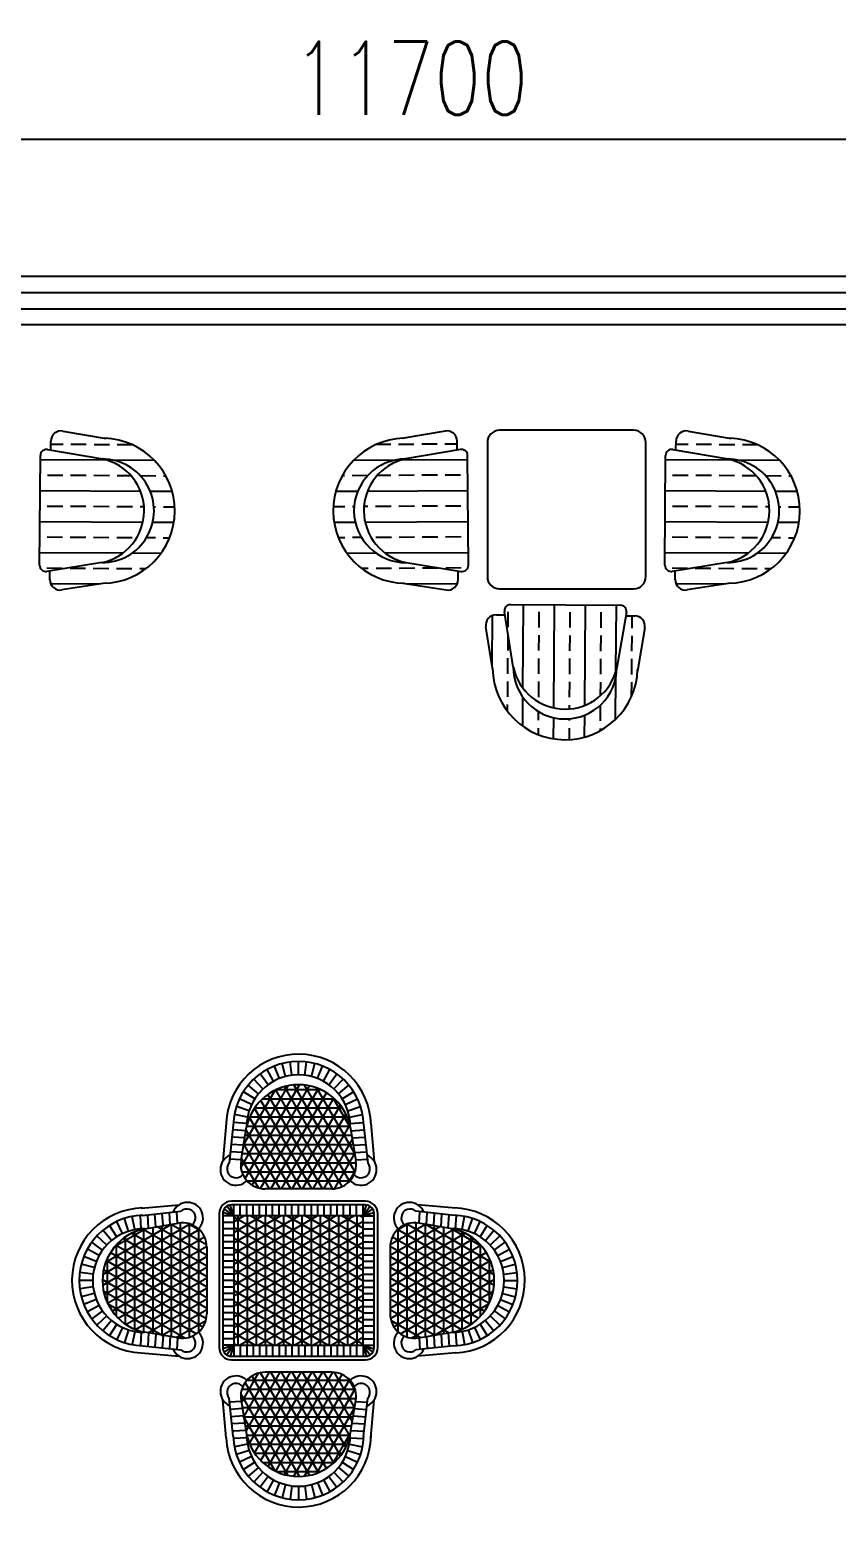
# Model space of a CAD drawing. Header units: millimetres. Extents: x -1966 to 205283, y -140015 to 7000.
# Drawn here: x 127616 to 130923, y -17013 to -10830 of the extents above; entities that cross this region are included whole.
import ezdxf

# ---------------------------------------------------------------- set-up
doc = ezdxf.new("R2010")
doc.units = ezdxf.units.MM
doc.header["$LTSCALE"] = 1000
for name, color, linetype in [('WALL', 9, 'Continuous'), ('家具', 251, 'Continuous'), ('草图平面 03', 7, 'Continuous')]:
    doc.layers.add(name, color=color, linetype=linetype)
doc.styles.add('.WA_Romans', font='romans.shx', dxfattribs={"width": 0.75})
doc.dimstyles.new('ID-100', dxfattribs={"dimscale": 100, "dimtxt": 3, "dimasz": 2, "dimexe": 1.5, "dimexo": 1, "dimgap": 1, "dimtad": 1, "dimtoh": 1, "dimdec": 0, "dimzin": 3, "dimdsep": 46, "dimtxsty": '.WA_Romans', "dimblk": 'ID_tick', "dimcen": 0, "dimdle": 1.5, "dimclrd": 8, "dimclre": 8, "dimclrt": 256, "dimadec": 0, "dimazin": 0, "dimtfac": 0.075, "dimtdec": 0, "dimtix": 1, "dimtmove": 2, "dimatfit": 1, "dimfxl": 1, "dimtolj": 1, "dimtzin": 0, "dimlwd": -1, "dimlwe": -1, "dimarcsym": 0})
pattern_1 = [(359.63847, (-125266.26, -25711.16), (-0.801354, -126.99747), []), (359.63847, (-125202.36, -25648.06), (-0.801354, -126.99747), [63.5, -31.75])]
pattern_2 = [(180.36153, (384897.09, -25711.16), (0.801354, -126.99747), []), (180.36153, (384833.19, -25648.06), (0.801354, -126.99747), [63.5, -31.75])]
pattern_3 = [(269.63847, (116899.17, 242298.57), (-126.99747, 0.801354), []), (269.63847, (116962.27, 242234.68), (-126.99747, 0.801354), [63.5, -31.75])]
pattern_4 = [(359.63847, (-127829.65, -25711.16), (-0.801354, -126.99747), []), (359.63847, (-127765.75, -25648.06), (-0.801354, -126.99747), [63.5, -31.75])]

# ---------------------------------------------------------------- blocks, each defined once
blk = doc.blocks.new('ID_tick')
at = {"color": 0, "linetype": 'ByBlock'}
blk.add_line((-1, 0), (0.75, 0), dxfattribs=at)
blk.add_lwpolyline([(-0.354, -0.354, 0.16, 0.16, 0), (0.354, 0.354, 0.127, 0.127, 0)], format="xyseb", dxfattribs=at)
blk = doc.blocks.new('*D35')
at = {"color": 8, "transparency": 16777216}
for p, q in [((123325.8, -11739.3), (123325.8, -11127.1)), ((135025.8, -11739.3), (135025.8, -11127.1)), ((123525.8, -11277.1), (134825.8, -11277.1))]:
    blk.add_line(p, q, dxfattribs=at)
at = {"layer": 'Defpoints', "color": 0, "transparency": 16777216}
for p in [(135025.8, -11277.1), (123325.8, -11839.3), (135025.8, -11839.3)]:
    blk.add_point(p, dxfattribs=at)
at = {"color": 8, "transparency": 16777216, "xscale": 200, "yscale": 200, "zscale": 200, "rotation": 180}
blk.add_blockref('ID_tick', (123325.8, -11277.1), dxfattribs=at)
at = {"color": 8, "transparency": 16777216, "xscale": 200, "yscale": 200, "zscale": 200}
blk.add_blockref('ID_tick', (135025.8, -11277.1), dxfattribs=at)
at = {"transparency": 16777216, "insert": (129175.8, -11027.1), "char_height": 300, "attachment_point": 5, "style": '.WA_Romans'}
blk.add_mtext('\\A1;11700', dxfattribs=at)

msp = doc.modelspace()

# ---------------------------------------------------------------- hatches: boundary and pattern name
h = msp.add_hatch()
h.set_pattern_fill('ANGLE', color=256)
h.set_pattern_definition([(0, (9325.0154, 0), (0, 3.4925), [2.54, -0.9525]), (90, (9325.0154, 0), (-3.4925, 2e-16), [2.54, -0.9525])])
h.paths.add_polyline_path([(123206.5, -24253.5), (122249, -22238.5), (122120.2, -22433.5), (123025.8, -24339.3), (123833.6, -26039.3), (124060, -26039.3), (124060, -25839.3), (123960, -25839.3)])
h.paths.add_polyline_path([(125598.4, -17339.3), (130625.8, -17339.3), (130625.8, -17139.5), (125270.3, -17139.3, -0.296365), (125075.4, -20839.3), (125319.2, -20839.3), (127525.8, -20839.3), (127525.8, -20639.3), (125443.5, -20639.3, 0.242962)])
h.paths.add_polyline_path([(129125.8, -20639.3), (128425.8, -20639.3), (128425.8, -20839.3), (128925.8, -20839.3), (128925.8, -20939.3), (129125.8, -20939.3)])
h.paths.add_polyline_path([(135025.8, -17039.3), (134825.8, -17039.3), (134825.8, -17139.3), (133685.8, -17139.3), (133685.8, -17199.3), (133625.8, -17199.3), (133625.8, -17139.3), (131525.8, -17139.3), (131525.8, -17339.3), (135025.8, -17339.3)])
h.paths.add_polyline_path([(120990.7, -15281.6), (123425.7, -12039.3), (123325.8, -11839.3), (120307.4, -15858.4), (120363.5, -15941.2), (120419.5, -16024, -0.002425), (120446.9, -16005.7)])
h.paths.add_polyline_path([(123525.7, -11839.3), (123425.7, -11839.3), (123325.8, -11839.3), (123425.7, -12039.3), (123525.7, -12039.3)])
h.paths.add_polyline_path([(135025.8, -11839.3), (134725.8, -11839.3), (134725.8, -12039.3), (134825.8, -12039.3), (134825.8, -12139.3), (135025.8, -12139.3)])
at = {"layer": 'WALL'}
h = msp.add_hatch(dxfattribs=at)
h.set_pattern_fill('ANSI33', color=30, scale=20, angle=494.87448, style=0)
h.set_pattern_definition(pattern_4)
h.paths.add_polyline_path([(127912.7, -12588.6), (127687.6, -12549.6, 0.463455), (127657.8, -12574.6), (127654.9, -13024.4, 0.463455), (127684.4, -13049.7), (127910, -13013.6, 0.810442)])
h.paths.add_polyline_path([(127910, -13013.6), (127697.3, -13047.7), (127697, -13083.7, 0.463455), (127746.3, -13125.9), (127917.1, -13098.5, 0.974705), (127920.8, -12503.7), (127750.4, -12474.2, 0.463455), (127700.6, -12515.8), (127700.4, -12551.8), (127912.7, -12588.6, -1)])
h = msp.add_hatch(dxfattribs=at)
h.set_pattern_fill('ANSI33', color=30, scale=20, angle=494.87448, style=0)
h.set_pattern_definition(pattern_4)
h.paths.add_polyline_path([(127912.7, -12588.6), (127687.6, -12549.6, 0.463455), (127657.8, -12574.6), (127654.9, -13024.4, 0.463455), (127684.4, -13049.7), (127910, -13013.6, 0.810442)])
h.paths.add_polyline_path([(127910, -13013.6), (127697.3, -13047.7), (127697, -13083.7, 0.463455), (127746.3, -13125.9), (127917.1, -13098.5, 0.974705), (127920.8, -12503.7), (127750.4, -12474.2, 0.463455), (127700.6, -12515.8), (127700.4, -12551.8), (127912.7, -12588.6, -1)])
h = msp.add_hatch(dxfattribs=at)
h.set_pattern_fill('ANSI33', color=30, scale=20, angle=494.87448, style=0)
h.set_pattern_definition(pattern_2)
h.paths.add_polyline_path([(129154.8, -12588.6), (129379.8, -12549.6, -0.463455), (129409.7, -12574.6), (129412.5, -13024.4, -0.463455), (129383, -13049.7), (129157.5, -13013.6, -0.810442)])
h.paths.add_polyline_path([(129157.5, -13013.6), (129370.2, -13047.7), (129370.4, -13083.7, -0.463455), (129321.2, -13125.9), (129150.4, -13098.5, -0.974705), (129146.6, -12503.7), (129317.1, -12474.2, -0.463455), (129366.8, -12515.8), (129367, -12551.8), (129154.8, -12588.6, 1)])
h = msp.add_hatch(dxfattribs=at)
h.set_pattern_fill('ANSI33', color=30, scale=20, angle=494.87448, style=0)
h.set_pattern_definition(pattern_2)
h.paths.add_polyline_path([(129154.8, -12588.6), (129379.8, -12549.6, -0.463455), (129409.7, -12574.6), (129412.5, -13024.4, -0.463455), (129383, -13049.7), (129157.5, -13013.6, -0.810442)])
h.paths.add_polyline_path([(129157.5, -13013.6), (129370.2, -13047.7), (129370.4, -13083.7, -0.463455), (129321.2, -13125.9), (129150.4, -13098.5, -0.974705), (129146.6, -12503.7), (129317.1, -12474.2, -0.463455), (129366.8, -12515.8), (129367, -12551.8), (129154.8, -12588.6, 1)])
h = msp.add_hatch(dxfattribs=at)
h.set_pattern_fill('ANSI33', color=30, scale=20, angle=494.87448, style=0)
h.set_pattern_definition(pattern_1)
h.paths.add_polyline_path([(130476.1, -12588.6), (130251, -12549.6, 0.463455), (130221.1, -12574.6), (130218.3, -13024.4, 0.463455), (130247.8, -13049.7), (130473.4, -13013.6, 0.810442)])
h.paths.add_polyline_path([(130473.4, -13013.6), (130260.7, -13047.7), (130260.4, -13083.7, 0.463455), (130309.6, -13125.9), (130480.5, -13098.5, 0.974705), (130484.2, -12503.7), (130313.8, -12474.2, 0.463455), (130264, -12515.8), (130263.8, -12551.8), (130476.1, -12588.6, -1)])
h = msp.add_hatch(dxfattribs=at)
h.set_pattern_fill('ANSI33', color=30, scale=20, angle=494.87448, style=0)
h.set_pattern_definition(pattern_1)
h.paths.add_polyline_path([(130476.1, -12588.6), (130251, -12549.6, 0.463455), (130221.1, -12574.6), (130218.3, -13024.4, 0.463455), (130247.8, -13049.7), (130473.4, -13013.6, 0.810442)])
h.paths.add_polyline_path([(130473.4, -13013.6), (130260.7, -13047.7), (130260.4, -13083.7, 0.463455), (130309.6, -13125.9), (130480.5, -13098.5, 0.974705), (130484.2, -12503.7), (130313.8, -12474.2, 0.463455), (130264, -12515.8), (130263.8, -12551.8), (130476.1, -12588.6, -1)])
h = msp.add_hatch(dxfattribs=at)
h.set_pattern_fill('ANSI33', color=30, scale=20, angle=404.87448, style=0)
h.set_pattern_definition(pattern_3)
h.paths.add_polyline_path([(130021.7, -13443.7), (130060.7, -13218.7, 0.463455), (130035.7, -13188.8), (129586, -13186, 0.463455), (129560.6, -13215.5), (129596.7, -13441.1, 0.810442)])
h.paths.add_polyline_path([(129596.7, -13441.1), (129562.7, -13228.3), (129526.7, -13228.1, 0.463455), (129484.4, -13277.3), (129511.8, -13448.1, 0.974705), (130106.6, -13451.9), (130136.1, -13281.4, 0.463455), (130094.5, -13231.7), (130058.5, -13231.5), (130021.7, -13443.7, -1)])
h = msp.add_hatch(dxfattribs=at)
h.set_pattern_fill('ANSI33', color=30, scale=20, angle=404.87448, style=0)
h.set_pattern_definition(pattern_3)
h.paths.add_polyline_path([(130021.7, -13443.7), (130060.7, -13218.7, 0.463455), (130035.7, -13188.8), (129586, -13186, 0.463455), (129560.6, -13215.5), (129596.7, -13441.1, 0.810442)])
h.paths.add_polyline_path([(129596.7, -13441.1), (129562.7, -13228.3), (129526.7, -13228.1, 0.463455), (129484.4, -13277.3), (129511.8, -13448.1, 0.974705), (130106.6, -13451.9), (130136.1, -13281.4, 0.463455), (130094.5, -13231.7), (130058.5, -13231.5), (130021.7, -13443.7, -1)])
at = {"layer": '家具'}
h = msp.add_hatch(dxfattribs=at)
h.set_pattern_fill('NET3', color=33, scale=300, style=0)
h.set_pattern_definition([(0, (124616.62, -19861.976), (0, 37.5), []), (60, (124616.62, -19861.976), (-32.47595, 18.75), []), (120, (124616.62, -19861.976), (-32.47595, -18.75), [])])
edge = h.paths.add_edge_path()
edge.add_arc((128716.1, -15371.9), 217.2, 11.95449, 168.04551)
edge.add_line((128503.6, -15326.9), (128480.5, -15465.5))
edge.add_arc((128579.1, -15481.9), 100, 170.53768, 270)
edge.add_line((128579.1, -15581.9), (128853.1, -15581.9))
edge.add_arc((128853.1, -15481.9), 100, 270, 369.46232)
edge.add_line((128951.7, -15465.5), (128928.6, -15326.9))
h = msp.add_hatch(dxfattribs=at)
h.set_pattern_fill('NET3', color=33, scale=300, angle=90, style=0)
h.set_pattern_definition([(90, (3368.9, -47013.434), (-37.5, 2e-15), []), (150, (3368.9, -47013.434), (-18.75, -32.475953), []), (210, (3368.9, -47013.434), (18.75, -32.475953), [])])
h.paths.add_polyline_path([(128980.8, -15692.9), (128450.8, -15692.9), (128450.8, -16222.9), (128980.8, -16222.9)])
h = msp.add_hatch(dxfattribs=at)
h.set_pattern_fill('NET3', color=33, scale=300, angle=90, style=0)
h.set_pattern_definition([(90, (132619.876, -20057.07), (-37.5, 2e-15), []), (150, (132619.876, -20057.07), (-18.75, -32.47595), []), (210, (132619.876, -20057.07), (18.75, -32.47595), [])])
edge = h.paths.add_edge_path()
edge.add_arc((128129.8, -15957.6), 217.2, 101.95449, 258.04551)
edge.add_line((128084.8, -16170.1), (128223.4, -16193.2))
edge.add_arc((128239.8, -16094.5), 100, 260.53768, 360)
edge.add_line((128339.8, -16094.5), (128339.8, -15820.6))
edge.add_arc((128239.8, -15820.6), 100, 0, 99.46232)
edge.add_line((128223.4, -15722), (128084.8, -15745.1))
h = msp.add_hatch(dxfattribs=at)
h.set_pattern_fill('NET3', color=33, scale=300, angle=90, style=0)
h.set_pattern_definition([(90, (124811.714, -20057.07), (37.5, -2e-15), []), (30, (124811.714, -20057.07), (18.75, -32.47595), []), (330, (124811.714, -20057.07), (-18.75, -32.47595), [])])
edge = h.paths.add_edge_path()
edge.add_arc((129301.8, -15957.6), 217.2, 281.95449, 438.04551)
edge.add_line((129346.8, -15745.1), (129208.2, -15722))
edge.add_arc((129191.8, -15820.6), 100, 80.53768, 180)
edge.add_line((129091.8, -15820.6), (129091.8, -16094.5))
edge.add_arc((129191.8, -16094.5), 100, 180, 279.46232)
edge.add_line((129208.2, -16193.2), (129346.8, -16170.1))
h = msp.add_hatch(dxfattribs=at)
h.set_pattern_fill('NET3', color=33, scale=300, style=0)
h.set_pattern_definition([(0, (124616.62, -12053.815), (0, -37.5), []), (300, (124616.62, -12053.815), (-32.47595, -18.75), []), (240, (124616.62, -12053.815), (-32.47595, 18.75), [])])
edge = h.paths.add_edge_path()
edge.add_arc((128716.1, -16543.9), 217.2, 191.95449, 348.04551)
edge.add_line((128928.6, -16588.9), (128951.7, -16450.3))
edge.add_arc((128853.1, -16433.9), 100, 350.53768, 450)
edge.add_line((128853.1, -16333.9), (128579.1, -16333.9))
edge.add_arc((128579.1, -16433.9), 100, 90, 189.46232)
edge.add_line((128480.5, -16450.3), (128503.6, -16588.9))

# ---------------------------------------------------------------- linework, layer by layer
at = {"layer": 'WALL', "color": 0}
for p, q in [((127750.4, -12474.2), (127927.2, -12504.8)), ((127750.4, -12474.2), (127927.2, -12504.8)), ((129317.1, -12474.2), (129140.3, -12504.8)), ((129317.1, -12474.2), (129140.3, -12504.8)), ((130313.8, -12474.2), (130490.6, -12504.8)), ((130313.8, -12474.2), (130490.6, -12504.8)), ((127687.6, -12549.6), (127912.7, -12588.6)), ((127687.6, -12549.6), (127912.7, -12588.6)), ((127700.4, -12551.8), (127700.6, -12515.8)), ((127700.4, -12551.8), (127700.6, -12515.8)), ((129379.8, -12549.6), (129154.8, -12588.6)), ((129379.8, -12549.6), (129154.8, -12588.6)), ((129367, -12551.8), (129366.8, -12515.8)), ((129367, -12551.8), (129366.8, -12515.8)), ((130251, -12549.6), (130476.1, -12588.6)), ((130251, -12549.6), (130476.1, -12588.6)), ((130263.8, -12551.8), (130264, -12515.8)), ((130263.8, -12551.8), (130264, -12515.8)), ((127654.9, -13024.4), (127657.8, -12574.6)), ((127654.9, -13024.4), (127657.8, -12574.6)), ((129412.5, -13024.4), (129409.7, -12574.6)), ((129412.5, -13024.4), (129409.7, -12574.6)), ((130218.3, -13024.4), (130221.1, -12574.6)), ((130218.3, -13024.4), (130221.1, -12574.6)), ((127910, -13013.6), (127684.4, -13049.7)), ((127910, -13013.6), (127684.4, -13049.7)), ((129157.5, -13013.6), (129383, -13049.7)), ((129157.5, -13013.6), (129383, -13049.7)), ((130473.4, -13013.6), (130247.8, -13049.7)), ((130473.4, -13013.6), (130247.8, -13049.7)), ((127697, -13083.7), (127697.3, -13047.7)), ((127697, -13083.7), (127697.3, -13047.7)), ((127923.4, -13097.5), (127746.3, -13125.9)), ((127923.4, -13097.5), (127746.3, -13125.9)), ((129144, -13097.5), (129321.2, -13125.9)), ((129144, -13097.5), (129321.2, -13125.9)), ((129370.4, -13083.7), (129370.2, -13047.7)), ((129370.4, -13083.7), (129370.2, -13047.7)), ((130260.4, -13083.7), (130260.7, -13047.7)), ((130260.4, -13083.7), (130260.7, -13047.7)), ((130486.8, -13097.5), (130309.6, -13125.9)), ((130486.8, -13097.5), (130309.6, -13125.9)), ((129526.7, -13228.1), (129562.7, -13228.3)), ((129526.7, -13228.1), (129562.7, -13228.3)), ((129596.7, -13441.1), (129560.6, -13215.5)), ((129596.7, -13441.1), (129560.6, -13215.5)), ((129586, -13186), (130035.7, -13188.8)), ((129586, -13186), (130035.7, -13188.8)), ((130060.7, -13218.7), (130021.7, -13443.7)), ((130060.7, -13218.7), (130021.7, -13443.7)), ((129512.8, -13454.5), (129484.4, -13277.3)), ((129512.8, -13454.5), (129484.4, -13277.3)), ((130058.5, -13231.5), (130094.5, -13231.7)), ((130058.5, -13231.5), (130094.5, -13231.7)), ((130136.1, -13281.4), (130105.5, -13458.2)), ((130136.1, -13281.4), (130105.5, -13458.2))]:
    msp.add_line(p, q, dxfattribs=at)
for centre, radius, start, end in [((127743.1, -12516.1), 42.5, 80.17615, 179.63847), ((127743.1, -12516.1), 42.5, 80.17615, 179.63847), ((129324.3, -12516.1), 42.5, 0.36153, 99.82385), ((129324.3, -12516.1), 42.5, 0.36153, 99.82385), ((130306.5, -12516.1), 42.5, 80.17615, 179.63847), ((130306.5, -12516.1), 42.5, 80.17615, 179.63847), ((127683.2, -12574.7), 25.5, 80.17615, 179.63847), ((127683.2, -12574.7), 25.5, 80.17615, 179.63847), ((127911.3, -12801.1), 297.5, 271.10627, 88.17067), ((127911.3, -12801.1), 297.5, 271.10627, 88.17067), ((129156.1, -12801.1), 297.5, 91.82933, 268.89373), ((129156.1, -12801.1), 297.5, 91.82933, 268.89373), ((129384.2, -12574.7), 25.5, 0.36153, 99.82385), ((129384.2, -12574.7), 25.5, 0.36153, 99.82385), ((130246.6, -12574.7), 25.5, 80.17615, 179.63847), ((130246.6, -12574.7), 25.5, 80.17615, 179.63847), ((130474.7, -12801.1), 297.5, 271.10627, 88.17067), ((130474.7, -12801.1), 297.5, 271.10627, 88.17067), ((127911.3, -12801.1), 212.5, 269.63847, 89.63847), ((127911.3, -12801.1), 212.5, 269.63847, 89.63847), ((127866.3, -12800.8), 217.2, 281.59296, 77.68398), ((127866.3, -12800.8), 217.2, 281.59296, 77.68398), ((129156.1, -12801.1), 212.5, 90.36153, 270.36153), ((129156.1, -12801.1), 212.5, 90.36153, 270.36153), ((129201.1, -12800.8), 217.2, 102.31602, 258.40704), ((129201.1, -12800.8), 217.2, 102.31602, 258.40704), ((130474.7, -12801.1), 212.5, 269.63847, 89.63847), ((130474.7, -12801.1), 212.5, 269.63847, 89.63847), ((130429.7, -12800.8), 217.2, 281.59296, 77.68398), ((130429.7, -12800.8), 217.2, 281.59296, 77.68398), ((127680.4, -13024.5), 25.5, 179.63847, 279.10079), ((127680.4, -13024.5), 25.5, 179.63847, 279.10079), ((129387, -13024.5), 25.5, 260.89921, 0.36153), ((129387, -13024.5), 25.5, 260.89921, 0.36153), ((130243.8, -13024.5), 25.5, 179.63847, 279.10079), ((130243.8, -13024.5), 25.5, 179.63847, 279.10079), ((127739.5, -13083.9), 42.5, 179.63847, 279.10079), ((127739.5, -13083.9), 42.5, 179.63847, 279.10079), ((129327.9, -13083.9), 42.5, 260.89921, 0.36153), ((129327.9, -13083.9), 42.5, 260.89921, 0.36153), ((130302.9, -13083.9), 42.5, 179.63847, 279.10079), ((130302.9, -13083.9), 42.5, 179.63847, 279.10079), ((129526.4, -13270.6), 42.5, 89.63847, 189.10079), ((129526.4, -13270.6), 42.5, 89.63847, 189.10079), ((129585.8, -13211.5), 25.5, 89.63847, 189.10079), ((129585.8, -13211.5), 25.5, 89.63847, 189.10079), ((130035.6, -13214.3), 25.5, 350.17615, 89.63847), ((130035.6, -13214.3), 25.5, 350.17615, 89.63847), ((130094.2, -13274.2), 42.5, 350.17615, 89.63847), ((130094.2, -13274.2), 42.5, 350.17615, 89.63847), ((129809.2, -13442.4), 297.5, 181.10627, 358.17067), ((129809.2, -13442.4), 297.5, 181.10627, 358.17067), ((129809.5, -13397.4), 217.2, 191.59296, 347.68398), ((129809.2, -13442.4), 212.5, 179.63847, 359.63847), ((129809.2, -13442.4), 212.5, 179.63847, 359.63847), ((129809.5, -13397.4), 217.2, 191.59296, 347.68398)]:
    msp.add_arc(centre, radius, start, end, dxfattribs=at)
at = {"layer": '家具', "color": 0}
for p, q in [((130090.4, -12471.2), (129540.4, -12471.2)), ((129490.4, -12521.2), (129490.4, -13071.2)), ((130140.4, -13071.2), (130140.4, -12521.2)), ((129540.4, -13121.2), (130090.4, -13121.2)), ((128990.8, -15632.9), (128440.8, -15632.9)), ((128390.8, -15682.9), (128390.8, -16232.9)), ((129040.8, -16232.9), (129040.8, -15682.9)), ((128440.8, -16282.9), (128990.8, -16282.9))]:
    msp.add_line(p, q, dxfattribs=at)
at = {"layer": '家具', "color": 33}
for p, q in [((128637.9, -15129.3), (128617.6, -15078.2)), ((128663.3, -15121.1), (128649.6, -15067.8)), ((128689.5, -15116.1), (128682.6, -15061.5)), ((128716.1, -15114.4), (128716.1, -15059.4)), ((128742.7, -15116.1), (128749.6, -15061.5)), ((128768.9, -15121.1), (128782.6, -15067.8)), ((128794.3, -15129.3), (128814.6, -15078.2)), ((128570.6, -15172), (128533, -15131.9)), ((128591.2, -15155), (128558.9, -15110.5)), ((128613.7, -15140.7), (128587.2, -15092.5)), ((128818.5, -15140.7), (128845, -15092.5)), ((128841, -15155), (128873.3, -15110.5)), ((128861.6, -15172), (128899.2, -15131.9)), ((128536.7, -15213.1), (128490.2, -15183.6)), ((128552.4, -15191.5), (128510, -15156.4)), ((128879.8, -15191.5), (128922.2, -15156.4)), ((128895.5, -15213.1), (128942, -15183.6)), ((128514, -15261.3), (128461.7, -15244.3)), ((128523.8, -15236.4), (128474.1, -15213)), ((128908.4, -15236.4), (128958.1, -15213)), ((128918.2, -15261.3), (128970.5, -15244.3)), ((128448.7, -15320.1), (128431.9, -15476.1)), ((128504, -15313.6), (128449.1, -15310.1)), ((128507.4, -15287.1), (128453.3, -15276.8)), ((128924.8, -15287.1), (128978.9, -15276.8)), ((128928.2, -15313.6), (128983.1, -15310.1)), ((128982.8, -15317.9), (129000.3, -15476.1)), ((128495.9, -15373.2), (128443.6, -15369.9)), ((128502.1, -15343.5), (128447.2, -15340.1)), ((128931.3, -15343.4), (128985.3, -15340.1)), ((128936.3, -15373.2), (128988.6, -15369.9)), ((128486, -15432.7), (128437.1, -15429.6)), ((128490.9, -15402.9), (128440.3, -15399.8)), ((128941.3, -15402.9), (128991.9, -15399.8)), ((128946.2, -15432.7), (128995.1, -15429.6)), ((128481, -15462.4), (128433.8, -15459.5)), ((128951.2, -15462.4), (128998.4, -15459.5)), ((128019.2, -15755.5), (128002.2, -15703.2)), ((128045, -15748.9), (128034.7, -15694.8)), ((128071.5, -15745.5), (128068, -15690.6)), ((128075.8, -15690.8), (128234, -15673.4)), ((128101.3, -15742.3), (128097.9, -15688.4)), ((128131.1, -15737.4), (128127.8, -15685.1)), ((128160.8, -15732.4), (128157.7, -15681.8)), ((128190.6, -15727.5), (128187.5, -15678.5)), ((128220.3, -15722.5), (128217.4, -15675.3)), ((128405.8, -15682.9), (128405.8, -16232.9)), ((128450.8, -15692.9), (128405.8, -15692.9)), ((128450.9, -15692.9), (128406.1, -15678.4)), ((128450.9, -15692.9), (128411.3, -15664.1)), ((128451, -15693), (128422.1, -15653.3)), ((128451, -15693), (128436.4, -15648.2)), ((128990.8, -15647.9), (128440.8, -15647.9)), ((128450.8, -15692.9), (128450.8, -15647.9)), ((128450.8, -15692.9), (128450.8, -16222.9)), ((128980.8, -15692.9), (128450.8, -15692.9)), ((128451, -15693.1), (128451, -15648.1)), ((128477.3, -15692.9), (128477.3, -15647.9)), ((128503.8, -15692.9), (128503.8, -15647.9)), ((128530.3, -15692.9), (128530.3, -15647.9)), ((128556.8, -15692.9), (128556.8, -15647.9)), ((128583.3, -15692.9), (128583.3, -15647.9)), ((128609.8, -15692.9), (128609.8, -15647.9)), ((128636.3, -15692.9), (128636.3, -15647.9)), ((128662.8, -15692.9), (128662.8, -15647.9)), ((128689.3, -15692.9), (128689.3, -15647.9)), ((128715.8, -15692.9), (128715.8, -15647.9)), ((128742.3, -15692.9), (128742.3, -15647.9)), ((128768.8, -15692.9), (128768.8, -15647.9)), ((128795.3, -15692.9), (128795.3, -15647.9)), ((128821.8, -15692.9), (128821.8, -15647.9)), ((128848.3, -15692.9), (128848.3, -15647.9)), ((128874.8, -15692.9), (128874.8, -15647.9)), ((128901.3, -15692.9), (128901.3, -15647.9)), ((128927.8, -15692.9), (128927.8, -15647.9)), ((128954.3, -15692.9), (128954.3, -15647.9)), ((128980.6, -15693), (128995.2, -15648.2)), ((128980.6, -15693), (129009.5, -15653.3)), ((128980.7, -15692.9), (129020.3, -15664.1)), ((128980.7, -15692.9), (129025.5, -15678.4)), ((128980.8, -15692.9), (128980.8, -15647.9)), ((128980.8, -15692.9), (129025.8, -15692.9)), ((128980.8, -16222.9), (128980.8, -15692.9)), ((129025.8, -16232.9), (129025.8, -15682.9)), ((129355.8, -15690.8), (129197.6, -15673.4)), ((129211.3, -15722.5), (129214.2, -15675.3)), ((129241, -15727.5), (129244.1, -15678.5)), ((129270.8, -15732.4), (129273.9, -15681.8)), ((129300.5, -15737.4), (129303.8, -15685.1)), ((129330.2, -15742.3), (129333.6, -15688.4)), ((129360.1, -15745.5), (129363.6, -15690.6)), ((129386.6, -15748.9), (129396.9, -15694.8)), ((129412.4, -15755.5), (129429.4, -15703.2)), ((127949.4, -15793.9), (127914.3, -15751.5)), ((127971, -15778.2), (127941.5, -15731.7)), ((127994.3, -15765.3), (127970.9, -15715.6)), ((128450.8, -15719.4), (128405.8, -15719.4)), ((128450.8, -15745.9), (128405.8, -15745.9)), ((128980.8, -15719.4), (129025.8, -15719.4)), ((128980.8, -15745.9), (129025.8, -15745.9)), ((129437.2, -15765.3), (129460.7, -15715.6)), ((129460.6, -15778.2), (129490.1, -15731.7)), ((129482.2, -15793.9), (129517.3, -15751.5)), ((127912.9, -15832.7), (127868.4, -15800.4)), ((127929.9, -15812.1), (127889.8, -15774.5)), ((128450.8, -15772.4), (128405.8, -15772.4)), ((128450.8, -15798.9), (128405.8, -15798.9)), ((128450.8, -15825.4), (128405.8, -15825.4)), ((128980.8, -15772.4), (129025.8, -15772.4)), ((128980.8, -15798.9), (129025.8, -15798.9)), ((128980.8, -15825.4), (129025.8, -15825.4)), ((129501.7, -15812.1), (129541.8, -15774.5)), ((129518.7, -15832.7), (129563.2, -15800.4)), ((127887.2, -15879.4), (127836.1, -15859.1)), ((127898.6, -15855.2), (127850.4, -15828.7)), ((128450.8, -15851.9), (128405.8, -15851.9)), ((128450.8, -15878.4), (128405.8, -15878.4)), ((128980.8, -15851.9), (129025.8, -15851.9)), ((128980.8, -15878.4), (129025.8, -15878.4)), ((129533, -15855.2), (129581.2, -15828.7)), ((129544.3, -15879.4), (129595.5, -15859.1)), ((127874, -15931), (127819.4, -15924.1)), ((127879, -15904.7), (127825.7, -15891.1)), ((128450.8, -15904.9), (128405.8, -15904.9)), ((128450.8, -15931.4), (128405.8, -15931.4)), ((128980.8, -15904.9), (129025.8, -15904.9)), ((128980.8, -15931.4), (129025.8, -15931.4)), ((129552.6, -15904.7), (129605.9, -15891.1)), ((129557.6, -15931), (129612.2, -15924.1)), ((127872.3, -15957.6), (127817.3, -15957.6)), ((127874, -15984.2), (127819.4, -15991.1)), ((127879, -16010.4), (127825.7, -16024.1)), ((128450.8, -15957.9), (128405.8, -15957.9)), ((128450.8, -15984.4), (128405.8, -15984.4)), ((128450.8, -16010.9), (128405.8, -16010.9)), ((128980.8, -15957.9), (129025.8, -15957.9)), ((128980.8, -15984.4), (129025.8, -15984.4)), ((128980.8, -16010.9), (129025.8, -16010.9)), ((129552.6, -16010.4), (129605.9, -16024.1)), ((129557.6, -15984.2), (129612.2, -15991.1)), ((129559.3, -15957.6), (129614.3, -15957.6)), ((127887.2, -16035.8), (127836.1, -16056.1)), ((127898.6, -16060), (127850.4, -16086.5)), ((128450.8, -16037.4), (128405.8, -16037.4)), ((128450.8, -16063.9), (128405.8, -16063.9)), ((128980.8, -16037.4), (129025.8, -16037.4)), ((128980.8, -16063.9), (129025.8, -16063.9)), ((129533, -16060), (129581.2, -16086.5)), ((129544.3, -16035.8), (129595.5, -16056.1)), ((127912.9, -16082.5), (127868.4, -16114.8)), ((127929.9, -16103.1), (127889.8, -16140.7)), ((127949.4, -16121.3), (127914.3, -16163.7)), ((128450.8, -16090.4), (128405.8, -16090.4)), ((128450.8, -16116.9), (128405.8, -16116.9)), ((128980.8, -16090.4), (129025.8, -16090.4)), ((128980.8, -16116.9), (129025.8, -16116.9)), ((129482.2, -16121.3), (129517.3, -16163.7)), ((129501.7, -16103.1), (129541.8, -16140.7)), ((129518.7, -16082.5), (129563.2, -16114.8)), ((127971, -16137), (127941.5, -16183.5)), ((127994.3, -16149.9), (127970.9, -16199.6)), ((128019.2, -16159.7), (128002.2, -16212)), ((128045, -16166.3), (128034.7, -16220.4)), ((128071.5, -16169.7), (128068, -16224.6)), ((128101.4, -16171.6), (128098, -16226.4)), ((128131.1, -16177.8), (128127.8, -16230.1)), ((128160.8, -16182.8), (128157.7, -16233.4)), ((128190.6, -16187.7), (128187.5, -16236.6)), ((128220.3, -16192.7), (128217.4, -16239.9)), ((128450.8, -16143.4), (128405.8, -16143.4)), ((128450.8, -16169.9), (128405.8, -16169.9)), ((128450.8, -16196.4), (128405.8, -16196.4)), ((128980.8, -16143.4), (129025.8, -16143.4)), ((128980.8, -16169.9), (129025.8, -16169.9)), ((128980.8, -16196.4), (129025.8, -16196.4)), ((129211.3, -16192.7), (129214.2, -16239.9)), ((129241, -16187.7), (129244.1, -16236.6)), ((129270.8, -16182.8), (129273.9, -16233.4)), ((129300.5, -16177.8), (129303.8, -16230.1)), ((129330.2, -16171.6), (129333.6, -16226.4)), ((129360.1, -16169.7), (129363.6, -16224.6)), ((129386.6, -16166.3), (129396.9, -16220.4)), ((129412.4, -16159.7), (129429.4, -16212)), ((129437.2, -16149.9), (129460.7, -16199.6)), ((129460.6, -16137), (129490.1, -16183.5)), ((128078, -16225), (128234, -16241.8)), ((128450.8, -16222.9), (128405.8, -16222.9)), ((128450.9, -16222.9), (128406.1, -16237.4)), ((128450.9, -16222.9), (128411.3, -16251.7)), ((128451, -16222.8), (128422.1, -16262.5)), ((128451, -16222.8), (128436.4, -16267.6)), ((128450.8, -16222.9), (128450.8, -16267.9)), ((128450.8, -16222.9), (128980.8, -16222.9)), ((128477.3, -16222.9), (128477.3, -16267.9)), ((128503.8, -16222.9), (128503.8, -16267.9)), ((128530.3, -16222.9), (128530.3, -16267.9)), ((128556.8, -16222.9), (128556.8, -16267.9)), ((128583.3, -16222.9), (128583.3, -16267.9)), ((128609.8, -16222.9), (128609.8, -16267.9)), ((128636.3, -16222.9), (128636.3, -16267.9)), ((128662.8, -16222.9), (128662.8, -16267.9)), ((128689.3, -16222.9), (128689.3, -16267.9)), ((128715.8, -16222.9), (128715.8, -16267.9)), ((128742.3, -16222.9), (128742.3, -16267.9)), ((128768.8, -16222.9), (128768.8, -16267.9)), ((128795.3, -16222.9), (128795.3, -16267.9)), ((128821.8, -16222.9), (128821.8, -16267.9)), ((128848.3, -16222.9), (128848.3, -16267.9)), ((128874.8, -16222.9), (128874.8, -16267.9)), ((128901.3, -16222.9), (128901.3, -16267.9)), ((128927.8, -16222.9), (128927.8, -16267.9)), ((128954.3, -16222.9), (128954.3, -16267.9)), ((128980.6, -16222.8), (128995.2, -16267.6)), ((128980.6, -16222.8), (129009.5, -16262.5)), ((128980.7, -16222.9), (129020.3, -16251.7)), ((128980.7, -16222.9), (129025.5, -16237.4)), ((128980.8, -16222.9), (129025.8, -16222.9)), ((128980.8, -16222.9), (128980.8, -16267.9)), ((129353.6, -16225), (129197.6, -16241.8)), ((128440.8, -16267.9), (128990.8, -16267.9)), ((128448.7, -16595.7), (128431.9, -16439.7)), ((128982.8, -16597.9), (129000.3, -16439.7)), ((128481, -16453.4), (128433.8, -16456.3)), ((128486, -16483.1), (128437.1, -16486.2)), ((128946.2, -16483.1), (128995.1, -16486.2)), ((128951.2, -16453.4), (128998.4, -16456.3)), ((128490.9, -16512.9), (128440.3, -16516)), ((128495.9, -16542.6), (128443.6, -16545.9)), ((128936.3, -16542.6), (128988.6, -16545.9)), ((128941.3, -16512.9), (128991.9, -16516)), ((128502.1, -16572.3), (128447.2, -16575.7)), ((128504, -16602.2), (128449.1, -16605.7)), ((128507.4, -16628.7), (128453.3, -16639)), ((128924.8, -16628.7), (128978.9, -16639)), ((128928.2, -16602.2), (128983.1, -16605.7)), ((128931.3, -16572.3), (128985.3, -16575.7)), ((128514, -16654.5), (128461.7, -16671.5)), ((128523.8, -16679.3), (128474.1, -16702.8)), ((128908.4, -16679.3), (128958.1, -16702.8)), ((128918.2, -16654.5), (128970.5, -16671.5)), ((128536.7, -16702.7), (128490.2, -16732.2)), ((128552.4, -16724.3), (128510, -16759.4)), ((128570.6, -16743.8), (128533, -16783.9)), ((128861.6, -16743.8), (128899.2, -16783.9)), ((128879.8, -16724.3), (128922.2, -16759.4)), ((128895.5, -16702.7), (128942, -16732.2)), ((128591.2, -16760.8), (128558.9, -16805.3)), ((128613.7, -16775.1), (128587.2, -16823.3)), ((128637.9, -16786.4), (128617.6, -16837.6)), ((128663.3, -16794.7), (128649.6, -16848)), ((128689.5, -16799.7), (128682.6, -16854.3)), ((128716.1, -16801.4), (128716.1, -16856.4)), ((128742.7, -16799.7), (128749.6, -16854.3)), ((128768.9, -16794.7), (128782.6, -16848)), ((128794.3, -16786.4), (128814.6, -16837.6)), ((128818.5, -16775.1), (128845, -16823.3)), ((128841, -16760.8), (128873.3, -16805.3))]:
    msp.add_line(p, q, dxfattribs=at)
at = {"layer": '家具', "color": 7}
for p, q in [((128419.8, -15313), (128405.3, -15469.1)), ((128480.5, -15465.5), (128503.6, -15326.9)), ((128928.6, -15326.9), (128951.7, -15465.5)), ((129012.4, -15313), (129026.9, -15469.1)), ((128853.1, -15581.9), (128579.1, -15581.9)), ((128070.9, -15661.3), (128227, -15646.8)), ((129360.7, -15661.3), (129204.6, -15646.8)), ((128084.8, -15745.1), (128223.4, -15722)), ((129346.8, -15745.1), (129208.2, -15722)), ((128339.8, -15820.6), (128339.8, -16094.5)), ((129091.8, -15820.6), (129091.8, -16094.5)), ((128223.4, -16193.2), (128084.8, -16170.1)), ((129208.2, -16193.2), (129346.8, -16170.1)), ((128070.9, -16253.9), (128227, -16268.4)), ((129360.7, -16253.9), (129204.6, -16268.4)), ((128853.1, -16333.9), (128579.1, -16333.9)), ((128419.8, -16602.8), (128405.3, -16446.7)), ((128480.5, -16450.3), (128503.6, -16588.9)), ((128928.6, -16588.9), (128951.7, -16450.3)), ((129012.4, -16602.8), (129026.9, -16446.7))]:
    msp.add_line(p, q, dxfattribs=at)
at = {"layer": '家具', "color": 0}
for centre, start, end in [((129540.4, -12521.2), 90, 180), ((130090.4, -12521.2), 0, 90), ((129540.4, -13071.2), 180, 270), ((130090.4, -13071.2), 270, 0), ((128440.8, -15682.9), 90, 180), ((128990.8, -15682.9), 0, 90), ((128440.8, -16232.9), 180, 270), ((128990.8, -16232.9), 270, 0)]:
    msp.add_arc(centre, 50, start, end, dxfattribs=at)
at = {"layer": '家具', "color": 7}
for centre, radius, start, end in [((128716.5, -15326.5), 297.1, 1.38708, 177.38677), ((128716.1, -15371.9), 217.2, 11.95449, 168.04551), ((128459.7, -15502.9), 64, 112.21949, 314.49477), ((128972.5, -15502.9), 64, 225.50523, 67.78051), ((128579.1, -15481.9), 100, 170.53768, 270), ((128853.1, -15481.9), 100, 270, 9.46232), ((128260.8, -15701.2), 64, 315.50523, 157.78051), ((129170.8, -15701.2), 64, 22.21949, 224.49477), ((128084.4, -15957.2), 297.1, 91.38708, 267.38677), ((129347.2, -15957.2), 297.1, 272.61323, 88.61292), ((128129.8, -15957.6), 217.2, 101.95449, 258.04551), ((128239.8, -15820.6), 100, 0, 99.46232), ((129191.8, -15820.6), 100, 80.53768, 180), ((129301.8, -15957.6), 217.2, 281.95449, 78.04551), ((128239.8, -16094.5), 100, 260.53768, 0), ((129191.8, -16094.5), 100, 180, 279.46232), ((128260.8, -16214), 64, 202.21949, 44.49477), ((129170.8, -16214), 64, 135.50523, 337.78051), ((128459.7, -16412.9), 64, 45.50523, 247.78051), ((128579.1, -16433.9), 100, 90, 189.46232), ((128853.1, -16433.9), 100, 350.53768, 90), ((128972.5, -16412.9), 64, 292.21949, 134.49477), ((128716.5, -16589.3), 297.1, 182.61323, 358.61292), ((128716.1, -16543.9), 217.2, 191.95449, 348.04551)]:
    msp.add_arc(centre, radius, start, end, dxfattribs=at)
at = {"layer": '家具', "color": 33}
for centre, radius, start, end in [((128716.1, -15326.9), 267.5, 1.4678, 178.5322), ((128716.1, -15326.9), 212.5, 0, 180), ((128459.3, -15500), 36.3, 138.90721, 321.6479), ((128972.9, -15500), 36.3, 218.3521, 41.09279), ((128084.8, -15957.6), 267.5, 91.4678, 268.5322), ((128257.9, -15700.8), 36.3, 308.3521, 131.09279), ((128440.8, -15682.9), 35, 90, 180), ((128990.8, -15682.9), 35, 0, 90), ((129173.7, -15700.8), 36.3, 48.90721, 231.6479), ((129346.8, -15957.6), 267.5, 271.4678, 88.5322), ((128084.8, -15957.6), 212.5, 90, 270), ((129346.8, -15957.6), 212.5, 270, 90), ((128257.9, -16214.4), 36.3, 228.90721, 51.6479), ((129173.7, -16214.4), 36.3, 128.3521, 311.09279), ((128440.8, -16232.9), 35, 180, 270), ((128990.8, -16232.9), 35, 270, 0), ((128459.3, -16415.8), 36.3, 38.3521, 221.09279), ((128972.9, -16415.8), 36.3, 318.90721, 141.6479), ((128716.1, -16588.9), 267.5, 181.4678, 358.5322), ((128716.1, -16588.9), 212.5, 180, 0)]:
    msp.add_arc(centre, radius, start, end, dxfattribs=at)
at = {"layer": '草图平面 03'}
for p, q in [((123325.8, -11839.3), (135025.8, -11839.3)), ((123525.7, -11906), (134725.8, -11906)), ((123525.7, -11972.7), (134725.8, -11972.7)), ((134825.8, -12039.3), (123425.7, -12039.3))]:
    msp.add_line(p, q, dxfattribs=at)

# ---------------------------------------------------------------- dimensions: what is measured, and where the dimension line sits
dim = msp.add_linear_dim(base=(135025.8, -11277.1), p1=(123325.8, -11839.3), p2=(135025.8, -11839.3), dimstyle='ID-100')
dim.commit()
dim.dimension.update_dxf_attribs({"geometry": '*D35', "text_midpoint": (129175.8, -11027.1)})

doc.saveas('drawing.dxf')
